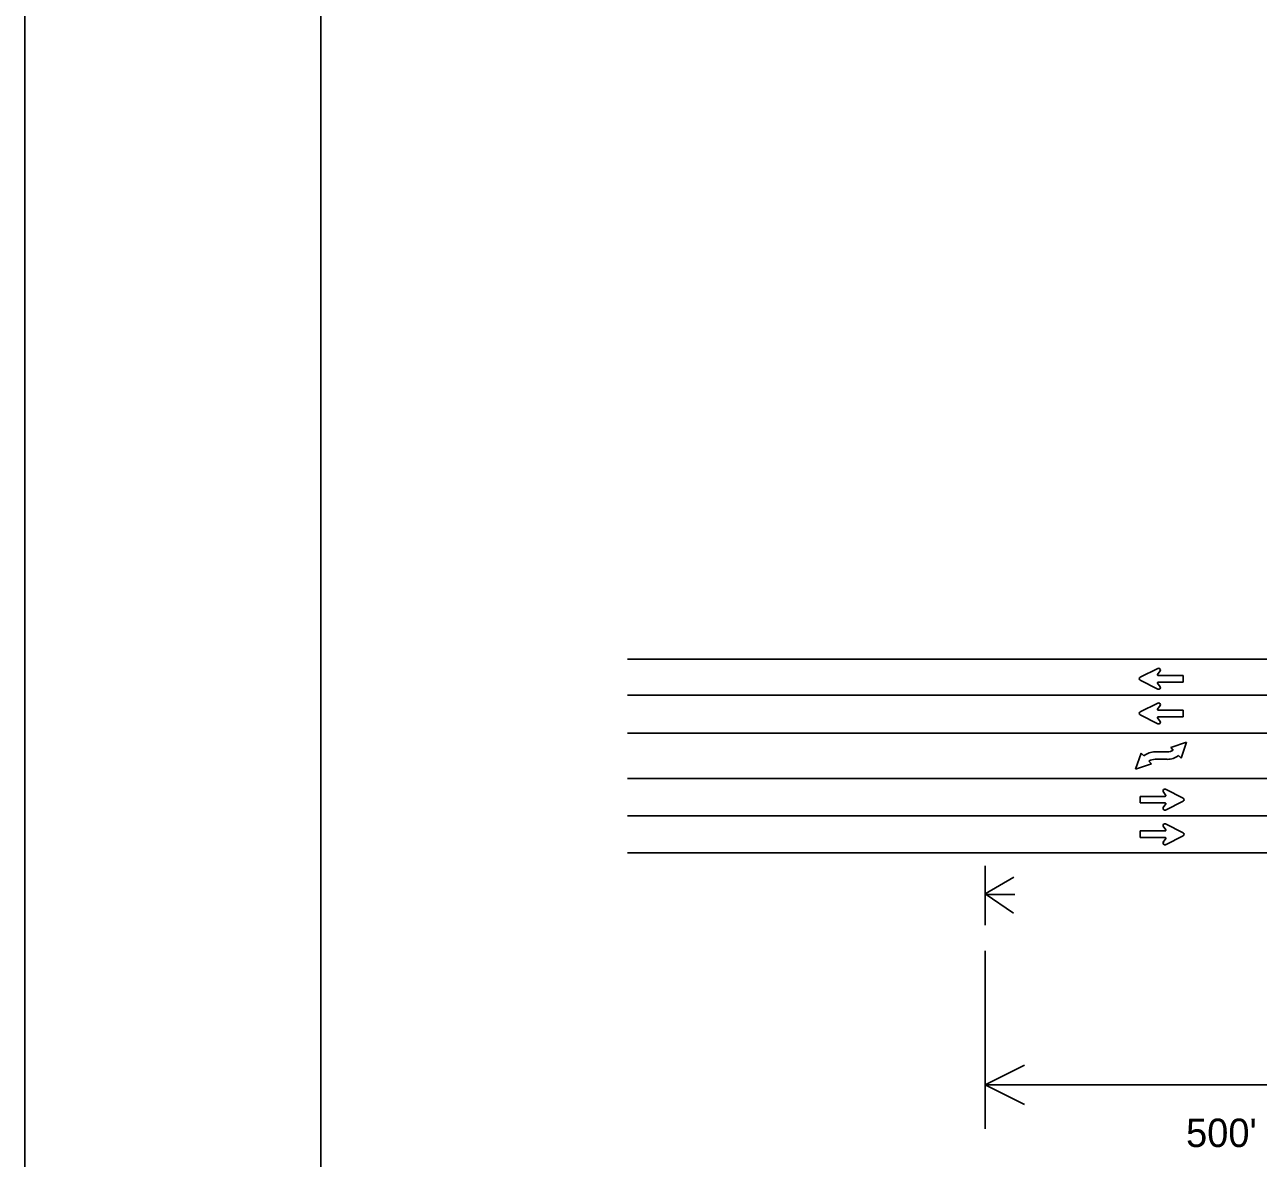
# Model space of a CAD drawing. Extents: x 0 to 34, y 0 to 22.
# Drawn here: x 0 to 5.2, y 6.22 to 11 of the extents above; entities that cross this region are included whole.
import ezdxf

# ---------------------------------------------------------------- set-up
doc = ezdxf.new("R2010")
doc.units = 0
for name, color, linetype in [('Level 1', 7, 'Continuous'), ('Level 40', 7, 'Continuous'), ('PlotBorder', 7, 'Continuous'), ('SHADE-GENERIC', 7, 'Continuous'), ('SHT-BNDRY', 7, 'Continuous'), ('SHT-FENCE', 7, 'Continuous')]:
    doc.layers.add(name, color=color, linetype=linetype)

msp = doc.modelspace()

# ---------------------------------------------------------------- linework, layer by layer
at = {"layer": 'Level 1'}
for p, q in [((2.5427, 8.3227), (26.1469, 8.3227)), ((4.781, 8.2833), (4.7058, 8.2457)), ((4.7058, 8.2457), (4.7809, 8.2833)), ((4.7767, 8.2811), (4.7767, 8.2811)), ((4.7059, 8.2332), (4.781, 8.1955)), ((4.7059, 8.2332), (4.7809, 8.1955)), ((4.7795, 8.2577), (4.7899, 8.2733)), ((4.7898, 8.2733), (4.7795, 8.2577)), ((4.8874, 8.2533), (4.7817, 8.2533)), ((4.8874, 8.2533), (4.7817, 8.2533)), ((4.7818, 8.2255), (4.8874, 8.2255)), ((4.8874, 8.2255), (4.7818, 8.2255)), ((4.8874, 8.2255), (4.8874, 8.2533)), ((4.8874, 8.2533), (4.8874, 8.2255)), ((4.7899, 8.2057), (4.7795, 8.2213)), ((4.7899, 8.2057), (4.7795, 8.2213)), ((2.5427, 8.1698), (26.1469, 8.1698)), ((4.7058, 8.0995), (4.7809, 8.1371)), ((4.7809, 8.1371), (4.7058, 8.0995)), ((4.7767, 8.1351), (4.7767, 8.1351)), ((4.7898, 8.1271), (4.7795, 8.1115)), ((4.7795, 8.1115), (4.7898, 8.1271)), ((4.7059, 8.0871), (4.7809, 8.0494)), ((4.7059, 8.0871), (4.7809, 8.0494)), ((4.7899, 8.0594), (4.7795, 8.075)), ((4.7899, 8.0594), (4.7795, 8.075)), ((4.8874, 8.1073), (4.7817, 8.1073)), ((4.8874, 8.1073), (4.7817, 8.1073)), ((4.8874, 8.0795), (4.7818, 8.0795)), ((4.7818, 8.0795), (4.8874, 8.0795)), ((4.8874, 8.1073), (4.8874, 8.0795)), ((4.8874, 8.0795), (4.8874, 8.1073)), ((2.5427, 8.01), (26.1469, 8.01)), ((2.5427, 7.8181), (26.1469, 7.8181)), ((4.8139, 7.7475), (4.8035, 7.7631)), ((4.8035, 7.7631), (4.8139, 7.7475)), ((4.8124, 7.7731), (4.8875, 7.7356)), ((4.8875, 7.7356), (4.8124, 7.7731)), ((4.8166, 7.771), (4.8166, 7.771)), ((4.7058, 7.7432), (4.8116, 7.7432)), ((4.7058, 7.7432), (4.7058, 7.7154)), ((4.7058, 7.7154), (4.8115, 7.7154)), ((4.7059, 7.7154), (4.7059, 7.7432)), ((4.7059, 7.7432), (4.8116, 7.7432)), ((4.8115, 7.7154), (4.7059, 7.7154)), ((4.8033, 7.6956), (4.8139, 7.7112)), ((4.8034, 7.6956), (4.8139, 7.7112)), ((4.8874, 7.723), (4.8124, 7.6854)), ((4.8873, 7.723), (4.8124, 7.6854)), ((2.5427, 7.6617), (26.1469, 7.6617)), ((4.8139, 7.6014), (4.8035, 7.617)), ((4.8035, 7.617), (4.8139, 7.6014)), ((4.8124, 7.627), (4.8875, 7.5894)), ((4.8875, 7.5894), (4.8124, 7.627)), ((4.8166, 7.625), (4.8166, 7.625)), ((4.7058, 7.5972), (4.8116, 7.5972)), ((4.7058, 7.5972), (4.7058, 7.5694)), ((4.7058, 7.5694), (4.8115, 7.5694)), ((4.7059, 7.5694), (4.7059, 7.5972)), ((4.7059, 7.5972), (4.8116, 7.5972)), ((4.8115, 7.5694), (4.7059, 7.5694)), ((4.8033, 7.5494), (4.8139, 7.5649)), ((4.8034, 7.5494), (4.8139, 7.5649)), ((4.8874, 7.577), (4.8124, 7.5393)), ((4.8873, 7.577), (4.8124, 7.5393)), ((2.5427, 7.5053), (26.1469, 7.5053)), ((4.0521, 7.4506), (4.0521, 7.3254)), ((4.0521, 7.3313), (4.1723, 7.4026)), ((4.0521, 7.3313), (4.171, 7.2504)), ((4.0521, 7.3293), (4.177, 7.3293)), ((4.0521, 7.3254), (4.0521, 7.2001)), ((4.0521, 7.2001), (4.0521, 7.2001)), ((4.0521, 7.0911), (4.0521, 6.3405)), ((4.0521, 6.5258), (12.9505, 6.5258))]:
    msp.add_line(p, q, dxfattribs=at)
msp.add_lwpolyline([(4.2183, 6.6092), (4.0521, 6.5258), (4.2183, 6.4424)], dxfattribs=at)
for centre, major_axis, start_param, end_param in [((4.7841, 8.2772), (0, 0.00695), 4.124176, 6.746623), ((4.7842, 8.2772), (0, 0.00695), 4.124176, 6.746623), ((4.709, 8.2395), (0, -0.00695), 3.604777, 5.819581), ((4.7091, 8.2395), (0, -0.00695), 3.604777, 5.819581), ((4.7818, 8.2562), (0, -0.00278), 4.123532, 6.282975), ((4.7818, 8.2228), (0, -0.00278), 3.141383, 5.300826), ((4.7841, 8.2018), (0, -0.00695), 5.819328, 8.441774), ((4.7842, 8.2018), (0, -0.00695), 5.819328, 8.441774), ((4.7841, 8.131), (0, 0.00695), 4.124176, 6.746623), ((4.7841, 8.131), (0, 0.00695), 4.124176, 6.746623), ((4.709, 8.0934), (0, -0.00695), 3.604777, 5.819581), ((4.709, 8.0934), (0, -0.00695), 3.604777, 5.819581), ((4.7818, 8.0767), (0, -0.00278), 3.141383, 5.300826), ((4.7818, 8.0767), (0, -0.00278), 3.141383, 5.300826), ((4.7818, 8.11), (0, -0.00278), 4.123532, 6.282975), ((4.7818, 8.11), (0, -0.00278), 4.123532, 6.282975), ((4.7841, 8.0557), (0, -0.00695), 5.819328, 8.441774), ((4.7841, 8.0557), (0, -0.00695), 5.819328, 8.441774), ((4.8092, 7.7671), (0, -0.00695), 2.678155, 5.300602), ((4.8093, 7.767), (0, -0.00695), 2.678155, 5.300602), ((4.8115, 7.7461), (0, 0.00278), 3.141803, 5.301246), ((4.8115, 7.7127), (0, 0.00278), 4.123952, 6.283395), ((4.8843, 7.7294), (0, -0.00695), 0.463604, 2.678408), ((4.8844, 7.7294), (0, -0.00695), 0.463604, 2.678408), ((4.8093, 7.6917), (0, -0.00695), 4.124596, 6.747043), ((4.8093, 7.6917), (0, -0.00695), 4.124596, 6.747043), ((4.8093, 7.6209), (0, -0.00695), 2.678155, 5.300602), ((4.8093, 7.6209), (0, -0.00695), 2.678155, 5.300602), ((4.8116, 7.5999), (0, 0.00278), 3.141803, 5.301246), ((4.8116, 7.5999), (0, 0.00278), 3.141803, 5.301246), ((4.8093, 7.5456), (0, -0.00695), 4.124596, 6.747043), ((4.8094, 7.5455), (0, -0.00695), 4.124596, 6.747043), ((4.8116, 7.5665), (0, 0.00278), 4.123952, 6.283395), ((4.8116, 7.5666), (0, 0.00278), 4.123952, 6.283395), ((4.8843, 7.5833), (0, -0.00695), 0.463604, 2.678408), ((4.8844, 7.5832), (0, -0.00695), 0.463604, 2.678408)]:
    msp.add_ellipse(centre, major_axis=major_axis, ratio=0.996122, start_param=start_param, end_param=end_param, dxfattribs=at)
at = {"layer": 'Level 40'}
for p, q in [((4.6867, 7.8584), (4.7105, 7.9253)), ((4.6867, 7.8584), (4.7105, 7.9253)), ((4.7105, 7.9253), (4.7215, 7.9143)), ((4.7105, 7.9253), (4.7215, 7.9143)), ((4.7692, 7.931), (4.8198, 7.931)), ((4.7692, 7.931), (4.8198, 7.931))]:
    msp.add_line(p, q, dxfattribs=at)
msp.add_ellipse((4.7687, 7.8528), major_axis=(0, 0.0782), ratio=0.996122, start_param=6.278143, end_param=6.939045, dxfattribs=at)
msp.add_ellipse((4.7687, 7.8528), major_axis=(0, 0.0782), ratio=0.996122, start_param=6.278143, end_param=6.939045, dxfattribs=at)
at = {"layer": 'PlotBorder'}
msp.add_lwpolyline([(0, 0), (34, 0), (34, 22), (0, 22)], close=True, dxfattribs=at)
at = {"layer": 'SHADE-GENERIC'}
for p, q in [((4.7809, 8.2833), (4.7058, 8.2457)), ((4.7059, 8.2332), (4.7809, 8.1955)), ((4.7795, 8.2577), (4.7898, 8.2733)), ((4.8874, 8.2533), (4.7817, 8.2533)), ((4.7818, 8.2255), (4.8874, 8.2255)), ((4.8874, 8.2255), (4.8874, 8.2533)), ((4.7899, 8.2057), (4.7795, 8.2213)), ((4.781, 8.1371), (4.7058, 8.0995)), ((4.7795, 8.1115), (4.7899, 8.1271)), ((4.7059, 8.0871), (4.781, 8.0494)), ((4.7899, 8.0594), (4.7795, 8.075)), ((4.8874, 8.1073), (4.7817, 8.1073)), ((4.7818, 8.0795), (4.8874, 8.0795)), ((4.8874, 8.0795), (4.8874, 8.1073)), ((4.8345, 7.9498), (4.9018, 7.972)), ((4.9018, 7.972), (4.8784, 7.9051)), ((4.6867, 7.8584), (4.7105, 7.9253)), ((4.7105, 7.9253), (4.7215, 7.9143)), ((4.7692, 7.931), (4.8198, 7.931)), ((4.8453, 7.9386), (4.8345, 7.9498)), ((4.8784, 7.9051), (4.8673, 7.9161)), ((4.7542, 7.881), (4.6867, 7.8584)), ((4.743, 7.8918), (4.7542, 7.881)), ((4.8199, 7.8996), (4.7689, 7.9001)), ((4.8139, 7.7475), (4.8035, 7.7631)), ((4.8124, 7.7731), (4.8875, 7.7356)), ((4.7058, 7.7154), (4.7058, 7.7432)), ((4.7058, 7.7432), (4.8116, 7.7432)), ((4.8115, 7.7154), (4.7058, 7.7154)), ((4.8033, 7.6956), (4.8139, 7.7112)), ((4.8873, 7.723), (4.8124, 7.6854)), ((4.8139, 7.6014), (4.8035, 7.617)), ((4.8124, 7.627), (4.8875, 7.5894)), ((4.7058, 7.5694), (4.7058, 7.5972)), ((4.7058, 7.5972), (4.8116, 7.5972)), ((4.8115, 7.5694), (4.7058, 7.5694)), ((4.8033, 7.5494), (4.8139, 7.5649)), ((4.8873, 7.577), (4.8124, 7.5393))]:
    msp.add_line(p, q, dxfattribs=at)
for centre, major_axis, start_param, end_param in [((4.7841, 8.2772), (0, 0.00695), 4.124176, 6.746623), ((4.709, 8.2395), (0, -0.00695), 3.604777, 5.819581), ((4.7841, 8.2018), (0, -0.00695), 5.819328, 8.441774), ((4.7842, 8.131), (0, 0.00695), 4.124176, 6.746623), ((4.7091, 8.0934), (0, -0.00695), 3.604777, 5.819581), ((4.7819, 8.11), (0, -0.00278), 4.123532, 6.282975), ((4.7819, 8.0767), (0, -0.00278), 3.141383, 5.300826), ((4.7841, 8.0557), (0, -0.00695), 5.819328, 8.441774), ((4.7687, 7.8528), (0, 0.0782), 6.278143, 6.939045), ((4.8201, 7.9777), (0, -0.0782), 6.278143, 6.939045), ((4.8201, 7.9777), (0, -0.0469), 6.278143, 6.863542), ((4.7687, 7.8528), (0, 0.0469), 6.278143, 6.863542), ((4.8092, 7.7671), (0, -0.00695), 2.678155, 5.300602), ((4.8843, 7.7294), (0, -0.00695), 0.463604, 2.678408), ((4.8093, 7.6917), (0, -0.00695), 4.124596, 6.747043), ((4.8093, 7.6209), (0, -0.00695), 2.678155, 5.300602), ((4.8116, 7.5999), (0, 0.00278), 3.141803, 5.301246), ((4.8093, 7.5456), (0, -0.00695), 4.124596, 6.747043), ((4.8116, 7.5666), (0, 0.00278), 4.123952, 6.283395), ((4.8843, 7.5833), (0, -0.00695), 0.463604, 2.678408)]:
    msp.add_ellipse(centre, major_axis=major_axis, ratio=0.996122, start_param=start_param, end_param=end_param, dxfattribs=at)
at = {"layer": 'SHT-BNDRY'}
msp.add_lwpolyline([(1.25, 0.5), (33.5, 0.5), (33.5, 21.5), (1.25, 21.5)], close=True, dxfattribs=at)
at = {"layer": 'SHT-FENCE'}
msp.add_lwpolyline([(0, 22), (34, 22), (34, 0), (0, 0)], close=True, dxfattribs=at)
msp.add_lwpolyline([(0, 22), (34, 22), (34, 0), (0, 0)], close=True, dxfattribs=at)

# ---------------------------------------------------------------- texts
at = {"layer": 'Level 1'}
msp.add_text("500'", height=0.12, dxfattribs=at).set_placement((4.8994, 6.2633))

doc.saveas('drawing.dxf')
